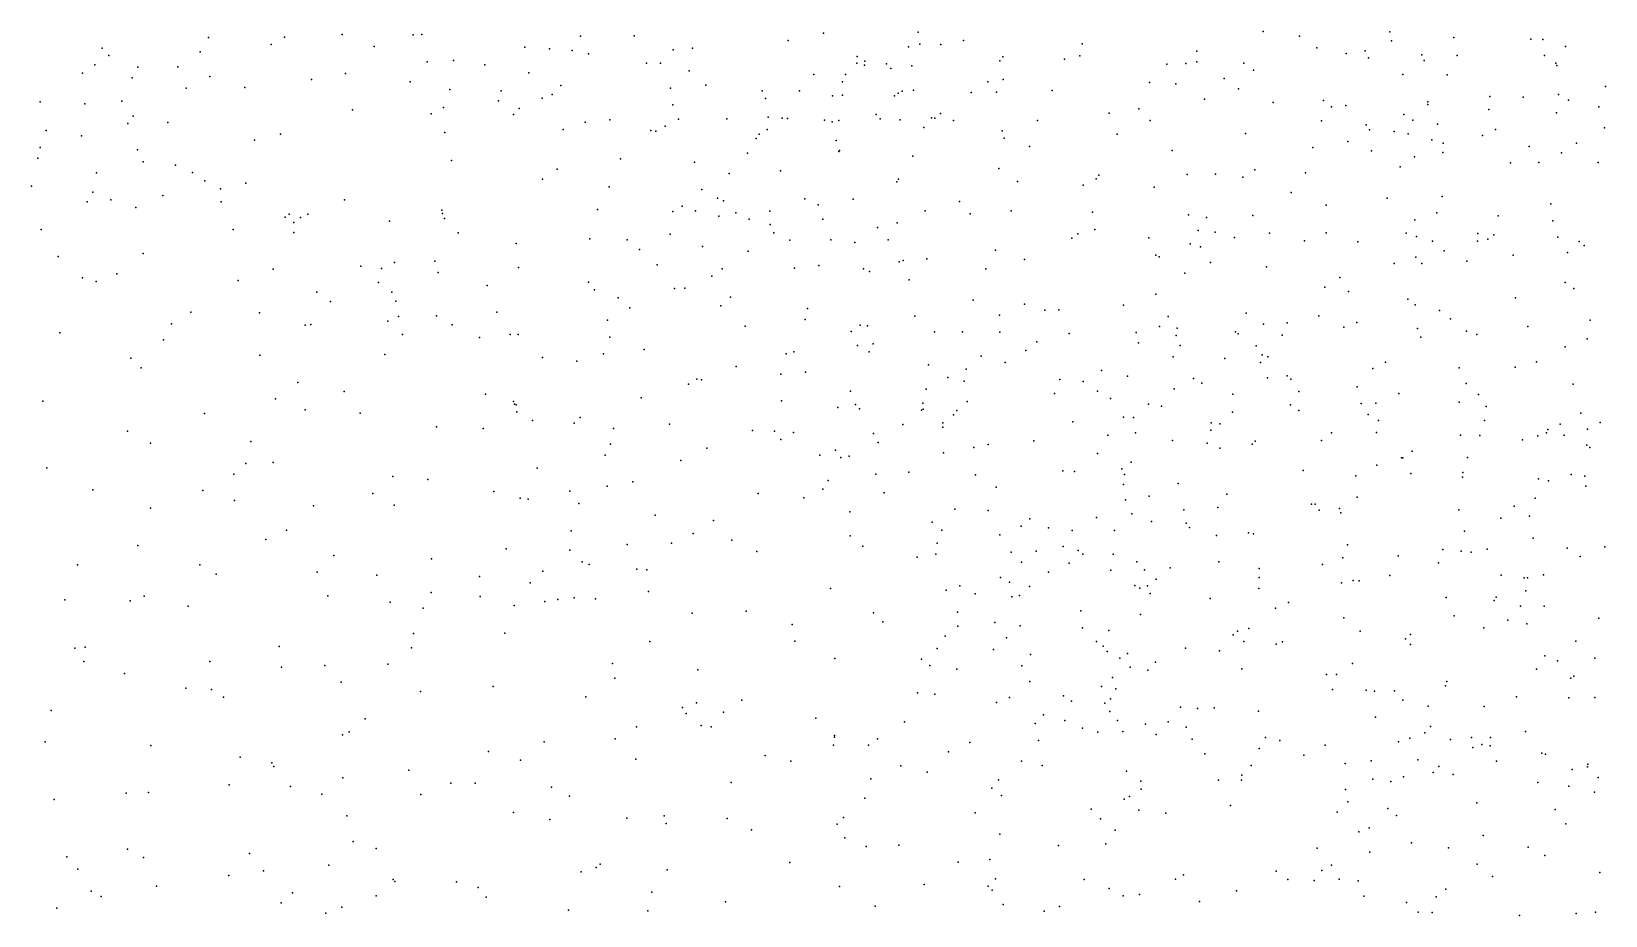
# Model space of a CAD drawing. Header units: metres. Extents: x -23.9 to 23.9, y -28.5 to 28.5.
# Drawn here: x -4.486 to -2.993, y 0.851 to 1.689 of the extents above; entities that cross this region are included whole.
import ezdxf

# ---------------------------------------------------------------- set-up
doc = ezdxf.new("R2010")
doc.units = ezdxf.units.M

msp = doc.modelspace()

# ---------------------------------------------------------------- linework, layer by layer
for p in [(-4.1909, 1.6862, 28.6001), (-4.1156, 1.6862, 12.9659), (-3.7348, 1.6877, 14.114), (-3.645, 1.6885, -5.9666), (-3.3178, 1.6892, -6.3121), (-3.1977, 1.6889, 23.6036), (-4.4185, 1.6733, 28.4415), (-4.3178, 1.6834, 28.5852), (-4.2584, 1.677, 29.0047), (-4.2457, 1.6839, 13.9162), (-4.1605, 1.6748, 29.0971), (-4.1237, 1.6861, 27.7822), (-4.0179, 1.6744, 13.9861), (-3.9944, 1.6727, 1.2458), (-3.973, 1.6713, 27.9048), (-3.965, 1.6847, 12.9434), (-3.9141, 1.6852, 8.8981), (-3.8772, 1.6719, 14.8256), (-3.8588, 1.6734, 13.9895), (-3.7681, 1.6805, 28.5709), (-3.6542, 1.6745, -6.1465), (-3.6434, 1.6772, 23.2981), (-3.6234, 1.6769, 28.8572), (-3.6019, 1.6806, -5.8312), (-3.4893, 1.6776, 27.7306), (-3.2834, 1.6848, 26.0781), (-3.267, 1.6736, -5.6959), (-3.1961, 1.6804, 25.2898), (-3.1371, 1.6835, -5.7984), (-3.0642, 1.682, -6.1462), (-3.0528, 1.6816, -5.9108), (-3.0311, 1.6751, 15.3662), (-4.4254, 1.6576, 23.0884), (-4.4123, 1.6665, 27.148), (-4.3255, 1.6699, 13.8276), (-4.1104, 1.6603, 13.9583), (-4.0854, 1.6617, 27.5181), (-4.0558, 1.6575, 27.3834), (-3.9574, 1.668, 24.2306), (-3.9024, 1.6592, 29.1366), (-3.8891, 1.659, 14.7067), (-3.7031, 1.6591, 27.9024), (-3.7026, 1.6656, 24.0719), (-3.6957, 1.6573, -6.0673), (-3.6954, 1.6612, 28.9985), (-3.675, 1.6586, 28.7789), (-3.6509, 1.6565, 15.2019), (-3.5676, 1.6613, 13.1515), (-3.5645, 1.6652, -6.2722), (-3.5061, 1.663, -6.3283), (-3.4916, 1.6661, 27.4758), (-3.4093, 1.6582, 27.5781), (-3.3912, 1.6587, 23.6833), (-3.3808, 1.6705, 11.5527), (-3.3806, 1.6603, -6.3599), (-3.3362, 1.659, 25.0165), (-3.2391, 1.6683, 11.8001), (-3.2212, 1.671, 26.1723), (-3.218, 1.6641, 25.1956), (-3.1675, 1.6672, -5.7249), (-3.1651, 1.6617, -6.3123), (-3.1339, 1.6663, 25.6868), (-3.0511, 1.6665, 12.0514), (-3.0404, 1.6591, 25.1949), (-3.0396, 1.6569, 23.5872), (-4.4371, 1.6498, 13.6008), (-4.3901, 1.6453, 13.6973), (-4.3847, 1.6553, 28.537), (-4.3469, 1.6557, 13.1577), (-4.3164, 1.6466, 28.8354), (-4.22, 1.6438, 28.841), (-4.1879, 1.6494, 27.3016), (-4.0139, 1.65, 28.5842), (-3.8621, 1.6519, 14.5066), (-3.7437, 1.6485, 15.1068), (-3.7167, 1.6416, 28.8978), (-3.7138, 1.6483, -5.9846), (-3.6708, 1.6542, 23.9849), (-3.5788, 1.6416, 27.5363), (-3.5644, 1.6436, -5.7042), (-3.3547, 1.6447, 11.6346), (-3.3271, 1.6524, 27.5554), (-3.1856, 1.6484, 27.7782), (-3.1434, 1.648, 25.1326), (-4.3389, 1.6353, 28.7526), (-4.2833, 1.6361, 24.2492), (-4.1265, 1.6413, 21.8417), (-4.089, 1.6343, 28.6537), (-4.0401, 1.6329, 29.0537), (-3.9919, 1.6296, 27.4735), (-3.9838, 1.6381, 27.8011), (-3.8798, 1.6356, 14.6148), (-3.8463, 1.6382, 14.9143), (-3.7928, 1.6328, 29.017), (-3.7573, 1.6328, 28.7494), (-3.7261, 1.6283, -5.9054), (-3.7167, 1.6289, 13.0719), (-3.6674, 1.6281, -5.776), (-3.6639, 1.6306, 16.9061), (-3.66, 1.6325, 27.8134), (-3.6492, 1.6336, -6.2647), (-3.5947, 1.6312, 27.6818), (-3.5708, 1.6318, 27.448), (-3.5178, 1.6333, 15.301), (-3.4257, 1.6407, -5.6473), (-3.4005, 1.6397, 11.1746), (-3.3412, 1.6348, 25.1037), (-3.1029, 1.6274, -5.699), (-3.0714, 1.6268, 13.1993), (-3.038, 1.6294, 25.1119), (-2.9933, 1.6369, -6.1634), (-4.4772, 1.6224, 27.0868), (-4.4349, 1.6205, 28.8569), (-4.3999, 1.623, 24.2976), (-4.1812, 1.6148, -21.113), (-4.0948, 1.6171, 28.9722), (-4.0429, 1.6233, 24.2363), (-4.0233, 1.6163, 13.0181), (-4.0014, 1.626, 27.6836), (-3.8776, 1.6195, 29.0158), (-3.7897, 1.6255, 14.3443), (-3.4638, 1.6117, -6.4123), (-3.4357, 1.6159, 15.3319), (-3.3734, 1.6249, 11.0932), (-3.3083, 1.622, -5.6132), (-3.2607, 1.6239, 26.0139), (-3.253, 1.6177, 25.0797), (-3.2394, 1.619, 10.8751), (-3.1618, 1.6199, 25.7866), (-3.1617, 1.6225, -5.6576), (-3.1039, 1.6153, -6.3449), (-3.0397, 1.612, 8.0747), (-3.0285, 1.6241, -6.2562), (-2.9995, 1.6178, 12.1104), (-4.3941, 1.6018, 13.5248), (-4.389, 1.609, 24.1715), (-4.3563, 1.6029, 27.2236), (-4.1066, 1.6111, 13.0429), (-4.0285, 1.6105, 28.7148), (-3.9605, 1.6032, 28.985), (-3.9371, 1.6054, 28.7091), (-3.8848, 1.5994, 27.4675), (-3.8721, 1.6061, 28.7678), (-3.8263, 1.6064, 13.0461), (-3.7872, 1.6078, 15.0359), (-3.7737, 1.6071, 27.4877), (-3.7688, 1.6068, -5.963), (-3.7337, 1.605, -6.1932), (-3.7263, 1.6035, -5.8167), (-3.72, 1.6048, 24.137), (-3.6848, 1.6106, 27.7126), (-3.6809, 1.6063, 27.5873), (-3.662, 1.6055, 27.4517), (-3.6395, 1.5982, 17.8685), (-3.6322, 1.6073, 13.1608), (-3.6291, 1.6071, -5.6898), (-3.6239, 1.6114, 15.2243), (-3.6114, 1.6048, 23.9016), (-3.5319, 1.6048, 23.7987), (-3.4249, 1.6049, 13.2334), (-3.2627, 1.6046, -6.4283), (-3.2203, 1.6006, 27.6505), (-3.1846, 1.6106, 13.1942), (-3.176, 1.6052, -6.4015), (-3.1527, 1.6012, 11.883), (-2.9942, 1.5978, -5.7642), (-4.4716, 1.5954, -6.3456), (-4.438, 1.5904, 2.7959), (-4.274, 1.5863, 13.7564), (-4.2493, 1.5919, 27.3), (-4.0936, 1.5933, 2.3892), (-3.9813, 1.5963, 28.9023), (-3.8983, 1.5954, 28.8577), (-3.8936, 1.5946, 24.2795), (-3.7986, 1.5878, 24.3113), (-3.7955, 1.5918, 27.6015), (-3.7882, 1.5963, -6.0421), (-3.7226, 1.5858, 14.2564), (-3.5654, 1.5949, -6.3909), (-3.5634, 1.588, -5.6241), (-3.4563, 1.5918, 23.7385), (-3.3347, 1.5924, 26.1129), (-3.2377, 1.5849, 25.2835), (-3.2171, 1.5958, 25.3801), (-3.1936, 1.5944, -13.0741), (-3.1803, 1.5921, 23.6092), (-3.1579, 1.5864, 25.6497), (-3.1471, 1.5833, 25.0086), (-3.1098, 1.5907, 27.8541), (-3.0977, 1.5963, 10.76), (-3.0209, 1.5832, 10.7145), (-4.4795, 1.5691, -6.128), (-4.4773, 1.5792, 28.7942), (-4.385, 1.577, -6.2753), (-4.0872, 1.5669, 13.8424), (-3.9272, 1.5684, 1.6153), (-3.8067, 1.5737, -6.1064), (-3.7202, 1.5753, -6.2855), (-3.7194, 1.5763, 13.144), (-3.6499, 1.571, 15.8736), (-3.5394, 1.5802, 13.264), (-3.404, 1.5763, 27.517), (-3.2709, 1.5793, 15.367), (-3.2151, 1.576, 26.2263), (-3.1745, 1.5705, 25.5559), (-3.1476, 1.5744, -5.5975), (-3.0656, 1.58, -5.6545), (-3.0351, 1.574, 26.2462), (-4.4239, 1.5553, -6.5276), (-4.3796, 1.5655, -6.1925), (-4.3489, 1.5626, -6.3744), (-4.3329, 1.5556, 24.2978), (-3.9872, 1.5588, 13.8516), (-3.8569, 1.5654, 13.8462), (-3.8241, 1.5545, -5.9074), (-3.7753, 1.557, 13.8651), (-3.5686, 1.5592, 27.3883), (-3.4736, 1.5529, -6.4869), (-3.39, 1.5536, 25.1601), (-3.3629, 1.5539, 24.9218), (-3.3258, 1.558, 23.6609), (-3.2776, 1.5553, -5.5337), (-3.188, 1.5608, 15.3722), (-3.0834, 1.5648, 11.9403), (-3.0566, 1.565, -6.3864), (-3.0004, 1.5651, 13.2645), (-4.4855, 1.5424, -6.5845), (-4.3212, 1.5475, 13.4437), (-4.3064, 1.5401, -6.1982), (-4.2823, 1.5453, -6.3221), (-4.0009, 1.5493, 24.2675), (-3.9379, 1.5419, 27.4136), (-3.8501, 1.5394, -6.0444), (-3.6652, 1.5465, 14.1217), (-3.6637, 1.5491, 13.2491), (-3.5507, 1.547, -5.5606), (-3.4884, 1.5434, 13.3233), (-3.4763, 1.5495, -5.5362), (-3.4213, 1.5415, 11.4528), (-3.337, 1.5512, -6.5051), (-4.4328, 1.5278, -16.7394), (-4.4273, 1.5367, -6.0543), (-4.4102, 1.5297, 24.3399), (-4.3865, 1.5222, -6.5891), (-4.361, 1.5336, -6.1034), (-4.3057, 1.5276, -6.493), (-4.1887, 1.5295, 27.347), (-3.8685, 1.5237, 14.754), (-3.8351, 1.5313, -6.1771), (-3.8296, 1.5287, 14.4556), (-3.7524, 1.5304, -5.6983), (-3.7396, 1.5249, 15.0867), (-3.7066, 1.5303, 27.349), (-3.6058, 1.5279, -6.4583), (-3.2913, 1.5365, -14.5181), (-3.2582, 1.5246, 25.9505), (-3.2003, 1.5311, 25.8152), (-3.1483, 1.5327, -6.4813), (-3.0451, 1.5257, 23.6014), (-4.2451, 1.513, -6.4355), (-4.2413, 1.5161, 13.6203), (-4.2367, 1.5081, -6.2056), (-4.2305, 1.5129, -6.3663), (-4.2236, 1.5161, 13.3035), (-4.146, 1.5092, 13.2452), (-4.0966, 1.5198, 13.1755), (-4.0959, 1.5166, 24.269), (-4.0941, 1.512, 27.3806), (-3.9489, 1.5205, 13.1442), (-3.8774, 1.5184, 10.0227), (-3.8559, 1.519, 14.8456), (-3.8339, 1.5141, -5.8127), (-3.8178, 1.5173, 14.9507), (-3.8051, 1.5114, 13.7421), (-3.7855, 1.5188, 13.2028), (-3.7354, 1.5113, 14.2944), (-3.6649, 1.5078, 13.9689), (-3.6382, 1.5191, 22.3391), (-3.5957, 1.5164, 13.39), (-3.5568, 1.5191, 15.2569), (-3.4798, 1.5178, 24.9836), (-3.3886, 1.5155, 11.5795), (-3.3717, 1.5129, 11.057), (-3.3278, 1.5148, -5.4881), (-3.174, 1.5105, 13.2691), (-3.1533, 1.5174, 11.8935), (-3.095, 1.5145, 9.428), (-3.0432, 1.5096, 27.8908), (-4.4763, 1.5016, 27.1515), (-4.2942, 1.5014, -6.0875), (-4.2369, 1.4987, 13.4895), (-4.0811, 1.4983, 13.7144), (-3.9562, 1.4927, 22.5682), (-3.8801, 1.4971, -5.9496), (-3.7852, 1.5061, 14.3686), (-3.7816, 1.4983, 24.3544), (-3.6834, 1.5035, 13.4025), (-3.4991, 1.4931, -5.4919), (-3.4937, 1.4973, 24.8994), (-3.4773, 1.5015, 25.1006), (-3.4262, 1.4934, -6.5447), (-3.3794, 1.5006, 5.3086), (-3.3635, 1.499, 27.4531), (-3.3451, 1.4938, 15.3418), (-3.3119, 1.4979, 15.3335), (-3.2582, 1.4984, 10.8832), (-3.1824, 1.4979, -5.5014), (-3.1724, 1.4948, 23.626), (-3.1142, 1.4977, 17.1507), (-3.105, 1.4924, 10.7586), (-3.0992, 1.4963, 15.3487), (-3.0384, 1.4943, -5.5665), (-4.3797, 1.4787, 27.2474), (-4.026, 1.4882, 13.2402), (-3.9208, 1.4916, 13.2203), (-3.9091, 1.4826, 24.1225), (-3.8493, 1.4852, 14.574), (-3.8062, 1.4809, 13.6557), (-3.7666, 1.4913, -6.3557), (-3.7277, 1.4915, 13.7904), (-3.705, 1.4892, -6.4194), (-3.6734, 1.4915, -5.5774), (-3.5717, 1.4819, 14.072), (-3.3872, 1.4877, 13.3308), (-3.3772, 1.4851, 26.2508), (-3.2788, 1.4908, 25.3582), (-3.228, 1.4897, -6.5409), (-3.1573, 1.4903, 26.2676), (-3.1463, 1.4813, 27.6779), (-3.1147, 1.4904, -5.5258), (-3.0293, 1.4797, 26.2976), (-3.0183, 1.4902, -19.2132), (-3.0136, 1.4862, -23.3238), (-4.4601, 1.4757, 24.412), (-4.2564, 1.4639, -6.0377), (-4.1732, 1.4667, -6.4098), (-4.1538, 1.4644, -6.3025), (-4.1414, 1.4701, 13.4128), (-4.1032, 1.4714, 13.3133), (-4.0239, 1.4655, 13.6405), (-3.8923, 1.4678, 27.3942), (-3.8307, 1.4642, 13.3439), (-3.7621, 1.4648, -5.6393), (-3.7391, 1.4672, 13.5203), (-3.6968, 1.4643, 13.7049), (-3.6628, 1.4708, 14.208), (-3.6591, 1.4719, 13.8666), (-3.6366, 1.4736, 13.5863), (-3.5808, 1.464, 27.3732), (-3.5442, 1.473, 23.8524), (-3.4196, 1.4771, 11.2406), (-3.4165, 1.4755, -5.4675), (-3.3677, 1.47, 23.708), (-3.3147, 1.4661, 25.9722), (-3.1938, 1.4693, 15.35), (-3.1732, 1.4751, 27.5505), (-3.1675, 1.4693, 15.6614), (-3.1249, 1.4714, -6.519), (-3.081, 1.4772, 27.8072), (-4.4371, 1.4557, -5.916), (-4.4243, 1.4522, 16.915), (-4.4046, 1.4595, -6.703), (-4.2897, 1.453, -6.6451), (-4.1564, 1.4512, -6.1997), (-4.1, 1.4606, 13.5545), (-4.0534, 1.4482, 13.4527), (-3.9575, 1.4515, 13.3285), (-3.8406, 1.4571, -6.2936), (-3.691, 1.4616, 24.1837), (-3.6533, 1.4538, -6.4965), (-3.3921, 1.4602, 11.1326), (-3.2451, 1.456, 25.4993), (-3.0316, 1.4513, 25.0129), (-4.2149, 1.4419, 11.3715), (-4.2021, 1.4333, -6.578), (-4.144, 1.442, 24.3214), (-4.14, 1.4335, -6.4725), (-3.9518, 1.4442, 13.5451), (-3.9292, 1.4365, -6.0293), (-3.876, 1.4454, -5.7943), (-3.866, 1.4459, 13.4745), (-3.8229, 1.4373, 14.8565), (-3.5927, 1.4343, 23.9434), (-3.4195, 1.4402, 27.389), (-3.2595, 1.4469, 13.3464), (-3.2369, 1.4426, 25.6199), (-3.1807, 1.4355, -5.4585), (-3.0785, 1.4366, 5.0273), (-3.0233, 1.4455, 15.3165), (-4.3344, 1.423, -6.713), (-4.2694, 1.4224, 24.3553), (-4.1375, 1.4191, 27.3799), (-4.1014, 1.4197, -6.3692), (-4.0442, 1.423, 27.3964), (-3.9184, 1.4272, -5.8773), (-3.832, 1.4291, -5.6832), (-3.7498, 1.4265, -6.4373), (-3.6482, 1.4192, 24.071), (-3.5678, 1.4203, 13.6152), (-3.5442, 1.4305, 13.5308), (-3.5247, 1.425, 14.0183), (-3.5116, 1.4252, -5.4489), (-3.4503, 1.4297, 26.1007), (-3.4078, 1.4189, -5.4268), (-3.3339, 1.4222, 13.3974), (-3.265, 1.4196, 25.7641), (-3.1736, 1.4301, 27.4563), (-3.1508, 1.4248, 13.3748), (-4.4585, 1.4034, 27.1902), (-4.3528, 1.4119, -5.8955), (-4.2262, 1.4108, 8.1585), (-4.2208, 1.4115, -5.991), (-4.1478, 1.4146, -6.1051), (-4.0867, 1.411, -6.2845), (-3.9394, 1.4155, 24.3649), (-3.809, 1.4097, 14.5125), (-3.7521, 1.4161, 27.3728), (-3.7085, 1.4048, 24.4181), (-3.7, 1.4108, -5.5322), (-3.6928, 1.4101, 15.0848), (-3.6294, 1.4043, 15.1561), (-3.6029, 1.4044, -5.4717), (-3.5674, 1.4042, 13.7218), (-3.5019, 1.4027, -6.5969), (-3.4383, 1.4037, 14.0694), (-3.4162, 1.4094, 11.4891), (-3.3994, 1.408, 25.2898), (-3.3442, 1.4044, 15.31), (-3.3174, 1.4116, 25.402), (-3.2952, 1.4128, 25.8507), (-3.2414, 1.4088, 24.9479), (-3.2292, 1.4132, 10.8667), (-3.1717, 1.4077, 24.9959), (-3.1404, 1.4168, -6.5642), (-3.125, 1.4052, 27.547), (-3.0671, 1.4094, -6.5389), (-3.0077, 1.4156, 27.8323), (-4.3605, 1.3969, 27.2728), (-4.1338, 1.402, -6.5356), (-4.0609, 1.3992, -6.1633), (-4.0317, 1.402, 24.3559), (-4.024, 1.402, -6.0943), (-3.9371, 1.3995, 16.5286), (-3.7023, 1.3915, 14.3191), (-3.6876, 1.3929, 24.3106), (-3.5324, 1.395, 25.1801), (-3.4361, 1.394, 24.7751), (-3.4002, 1.401, 26.0143), (-3.3964, 1.3915, -6.6201), (-3.3415, 1.4024, -5.4078), (-3.3244, 1.391, -6.6234), (-3.2999, 1.4014, 27.398), (-3.1684, 1.3994, 26.3293), (-3.1153, 1.4019, -5.4617), (-3.0316, 1.3903, 13.4538), (-3.0106, 1.3977, 10.7185), (-4.3912, 1.3795, -6.798), (-4.2689, 1.3824, -6.7291), (-4.1505, 1.383, -6.029), (-4.001, 1.3802, -6.0099), (-3.9686, 1.3765, -5.9282), (-3.9432, 1.3836, -6.1734), (-3.9046, 1.3877, -5.7655), (-3.7699, 1.3837, 8.4713), (-3.7629, 1.3854, 14.9575), (-3.6914, 1.3855, -6.5187), (-3.635, 1.3731, 24.532), (-3.5851, 1.3812, 24.9263), (-3.5625, 1.3755, 24.795), (-3.5427, 1.3866, 13.8298), (-3.4032, 1.3807, 23.7709), (-3.3541, 1.3791, 11.0526), (-3.3204, 1.3752, 23.7221), (-3.3187, 1.3827, 26.3499), (-3.3133, 1.3808, 11.703), (-3.2019, 1.3757, 15.317), (-3.0587, 1.3759, 25.0732), (-4.3814, 1.3702, -5.8321), (-3.8546, 1.3595, 24.4499), (-3.8502, 1.359, -6.3835), (-3.8175, 1.3717, 14.6455), (-3.775, 1.3642, 24.5035), (-3.7517, 1.3663, 14.4171), (-3.6167, 1.3612, 27.3427), (-3.5993, 1.3689, 24.0028), (-3.5107, 1.3593, 24.712), (-3.471, 1.3677, 13.9475), (-3.4465, 1.3623, 23.6593), (-3.3838, 1.3603, 25.364), (-3.3138, 1.3609, 14.0846), (-3.2952, 1.3628, 25.6843), (-3.2916, 1.3594, 13.4879), (-3.2139, 1.3698, 13.4476), (-3.1322, 1.3704, 11.8867), (-3.0788, 1.3708, 27.652), (-4.2331, 1.3565, 24.3983), (-4.1892, 1.3477, -6.6914), (-4.0551, 1.3454, -6.4842), (-3.8625, 1.3548, 27.4092), (-3.7091, 1.3483, 24.5954), (-3.6372, 1.3501, 24.1275), (-3.6013, 1.3575, 25.1011), (-3.5158, 1.3461, 25.2499), (-3.4886, 1.3572, 14.1493), (-3.4749, 1.3481, 26.0819), (-3.4022, 1.3505, 13.5854), (-3.3761, 1.3556, 27.3706), (-3.3465, 1.3452, 14.0078), (-3.2839, 1.348, -5.3876), (-3.2287, 1.3522, 23.6992), (-3.1891, 1.346, -5.4001), (-3.1255, 1.3554, 23.6737), (-3.1136, 1.345, 14.0434), (-3.0241, 1.3547, 15.2779), (-4.4747, 1.3386, -5.7862), (-4.2541, 1.3409, 27.3411), (-4.226, 1.3304, -5.8894), (-4.0287, 1.3385, 27.4044), (-4.0276, 1.3359, -5.9192), (-4.026, 1.3351, 24.414), (-4.0253, 1.3287, 9.4707), (-3.9076, 1.342, -6.3194), (-3.7744, 1.3389, -5.5435), (-3.7211, 1.3326, 27.3844), (-3.7043, 1.3356, -5.4905), (-3.7006, 1.3313, 15.0117), (-3.6418, 1.3301, 24.2543), (-3.6406, 1.3368, 24.6765), (-3.6403, 1.3311, 24.795), (-3.6083, 1.3298, 14.2603), (-3.5984, 1.3383, -5.4329), (-3.4626, 1.3411, 26.1751), (-3.4266, 1.3358, 13.703), (-3.4143, 1.3338, 13.8703), (-3.3469, 1.3282, 25.5007), (-3.292, 1.3351, 11.8086), (-3.284, 1.3298, 10.9579), (-3.225, 1.3364, 27.372), (-3.2112, 1.3367, 14.0577), (-3.1322, 1.3378, 27.4413), (-3.1063, 1.3337, 10.7922), (-4.3214, 1.3269, 24.4675), (-4.174, 1.3274, -5.9385), (-4.1014, 1.3143, -6.6338), (-4.0105, 1.3202, -6.3711), (-3.9709, 1.3177, 11.7202), (-3.9654, 1.3233, -5.8289), (-3.8807, 1.3168, -5.659), (-3.6595, 1.3166, 14.3271), (-3.6216, 1.318, 23.9955), (-3.6214, 1.314, 24.3696), (-3.6113, 1.3257, -6.5931), (-3.4983, 1.3192, 15.1988), (-3.4504, 1.3236, 23.8514), (-3.4407, 1.3233, 11.3049), (-3.3673, 1.318, -6.6547), (-3.3588, 1.3173, 13.6563), (-3.2183, 1.3261, -13.5517), (-3.2085, 1.3204, 26.3893), (-3.1079, 1.3202, 15.2713), (-3.0362, 1.3169, -6.5736), (-3.0167, 1.3274, 13.6255), (-2.9983, 1.3185, 27.6884), (-4.3944, 1.3101, -5.7834), (-4.3728, 1.299, -6.8505), (-4.2775, 1.3003, -6.8085), (-4.0573, 1.3127, 16.8736), (-3.9337, 1.3127, -5.7491), (-3.802, 1.311, -6.4745), (-3.781, 1.3102, 24.5714), (-3.7751, 1.3024, 14.7135), (-3.7631, 1.3089, 14.8274), (-3.6872, 1.3079, 25.2062), (-3.6828, 1.2995, 9.4902), (-3.5352, 1.3011, 27.3845), (-3.465, 1.3063, 25.3517), (-3.4388, 1.3085, -5.3764), (-3.4039, 1.3013, 25.9563), (-3.3708, 1.299, 25.7885), (-3.3676, 1.3111, 11.7529), (-3.3253, 1.3007, 24.9506), (-3.2624, 1.3015, -6.6525), (-3.2531, 1.3088, 13.6182), (-3.2103, 1.309, 10.8815), (-3.1307, 1.3064, 13.6356), (-3.1126, 1.3061, -6.6116), (-3.072, 1.302, 27.504), (-3.0574, 1.3059, 13.8394), (-3.0494, 1.3085, -5.4413), (-3.048, 1.3117, 26.432), (-3.0324, 1.3065, 13.7584), (-3.0103, 1.3121, 25.131), (-3.9416, 1.2875, -15.5659), (-3.9366, 1.298, 24.4858), (-3.8454, 1.294, -5.5968), (-3.7382, 1.2875, 14.5189), (-3.7233, 1.2923, 24.701), (-3.7181, 1.2853, -6.5472), (-3.7103, 1.2866, 25.0894), (-3.621, 1.2898, 25.2652), (-3.592, 1.2949, 15.1012), (-3.5787, 1.2977, 24.5488), (-3.4749, 1.2892, 11.5831), (-3.359, 1.2941, -5.3621), (-3.3282, 1.2979, 13.7774), (-3.1867, 1.2851, -6.6469), (-3.1855, 1.285, 15.258), (-3.1767, 1.2912, 13.724), (-3.1243, 1.2854, 25.112), (-3.0111, 1.2971, 14.1479), (-3.0083, 1.2946, -9.3102), (-4.4711, 1.2755, 27.1667), (-4.2936, 1.2696, 27.3087), (-4.2822, 1.2796, 18.2273), (-4.2564, 1.2806, -5.8232), (-4.0062, 1.275, -6.485), (-3.87, 1.2824, -6.431), (-3.6852, 1.2694, 14.9552), (-3.6538, 1.2714, -27.0309), (-3.5907, 1.2688, 24.1966), (-3.5078, 1.2726, 11.4611), (-3.4967, 1.2719, -6.6557), (-3.4518, 1.2746, 11.6979), (-3.4494, 1.269, 26.2481), (-3.4431, 1.2807, 27.4266), (-3.28, 1.2728, -5.3614), (-3.2102, 1.2781, -5.3715), (-3.178, 1.27, 11.9519), (-3.1285, 1.2709, 8.872), (-3.026, 1.269, 10.7679), (-4.4272, 1.2546, 11.7031), (-4.3231, 1.2539, -26.5793), (-4.143, 1.2672, 27.3718), (-4.1096, 1.2643, -6.695), (-3.9752, 1.2535, -6.4211), (-3.9399, 1.258, -6.3454), (-3.9155, 1.2623, 27.4293), (-3.7352, 1.2553, 24.9461), (-3.7301, 1.2636, 24.7994), (-3.5709, 1.2573, -5.3906), (-3.4504, 1.2596, 24.8365), (-3.3985, 1.2607, 25.7148), (-3.2299, 1.2679, -24.4178), (-3.129, 1.2665, -5.3932), (-3.0567, 1.2652, -9.2546), (-3.0475, 1.2631, -9.0883), (-3.013, 1.2676, -9.0189), (-3.0121, 1.2582, -9.4232), (-4.2931, 1.2446, 10.8812), (-4.218, 1.2394, 24.5477), (-4.1619, 1.2511, -6.7607), (-4.1418, 1.24, -5.8833), (-4.0472, 1.253, -6.6203), (-4.0221, 1.2468, 24.5333), (-4.0145, 1.2458, -5.8161), (-3.9666, 1.2418, -5.7489), (-3.7966, 1.2511, 24.6765), (-3.7532, 1.247, 25.2712), (-3.677, 1.2519, 14.4366), (-3.4485, 1.2451, 25.5781), (-3.4258, 1.2485, -6.6723), (-3.3522, 1.2504, 16.002), (-3.2719, 1.2409, 25.0579), (-3.2687, 1.2411, 12.9726), (-3.2288, 1.2476, 26.4689), (-3.08, 1.2392, -9.1471), (-3.06, 1.2467, 11.9984), (-4.3728, 1.2372, 24.5442), (-3.8943, 1.2307, 25.2215), (-3.8389, 1.2256, 25.089), (-3.7097, 1.2338, 14.8336), (-3.6315, 1.2239, 27.4909), (-3.6103, 1.2363, 15.0243), (-3.5785, 1.235, 24.286), (-3.5389, 1.2271, 11.3626), (-3.4759, 1.2283, 23.9722), (-3.4422, 1.2318, 15.1591), (-3.4237, 1.2247, 11.1462), (-3.3931, 1.2357, 12.5059), (-3.3609, 1.2378, 11.8788), (-3.2648, 1.2354, 15.2152), (-3.2454, 1.2369, 23.7876), (-3.2443, 1.2329, 10.9563), (-3.1323, 1.2358, 26.523), (-3.0924, 1.2276, 15.2044), (-3.0653, 1.2295, -9.3873), (-4.2437, 1.2163, -5.7859), (-3.974, 1.2156, 25.1883), (-3.8581, 1.2132, -5.5677), (-3.7095, 1.2111, -5.4444), (-3.6226, 1.2163, -14.234), (-3.5675, 1.2121, 11.5193), (-3.5474, 1.2201, 11.6138), (-3.5213, 1.2186, 15.0956), (-3.4989, 1.2161, 23.1907), (-3.4587, 1.2162, 11.8101), (-3.3908, 1.223, 26.3539), (-3.3878, 1.2188, 24.9557), (-3.3622, 1.2113, 15.1781), (-3.3316, 1.214, -5.3358), (-3.327, 1.2128, -6.6899), (-3.127, 1.2155, 23.7722), (-3.062, 1.2087, -8.984), (-4.3847, 1.2018, -6.9187), (-4.2632, 1.2074, -6.8668), (-4.0355, 1.1986, 24.6176), (-3.975, 1.1974, -6.5268), (-3.9207, 1.2027, -5.655), (-3.8788, 1.2042, -6.5048), (-3.8215, 1.207, 24.7956), (-3.7979, 1.1963, -5.504), (-3.6974, 1.2013, 14.6512), (-3.6269, 1.2041, 25.3851), (-3.5568, 1.1956, -27.5262), (-3.5331, 1.1964, 24.5065), (-3.5074, 1.2009, -6.6742), (-3.4932, 1.1971, -5.3484), (-3.2378, 1.2024, 27.3579), (-3.1474, 1.1979, 27.4182), (-3.1303, 1.1966, 14.1984), (-3.1208, 1.1955, -5.3761), (-3.1054, 1.1984, -9.3378), (-3.0298, 1.1994, 27.5152), (-2.994, 1.2007, -6.5871), (-4.442, 1.1834, -5.6948), (-4.3259, 1.1836, 27.2647), (-4.1988, 1.1922, 22.8363), (-4.1064, 1.1892, 25.1919), (-3.9636, 1.1863, 1.825), (-3.9568, 1.1837, 24.6869), (-3.9115, 1.1794, 24.7579), (-3.6459, 1.1909, 14.8922), (-3.6282, 1.1937, -6.6321), (-3.5469, 1.1859, 25.4748), (-3.5018, 1.1852, 24.1046), (-3.4889, 1.1935, 24.7868), (-3.4602, 1.1935, 25.7241), (-3.4377, 1.1862, 14.2709), (-3.4059, 1.1808, -6.6895), (-3.3599, 1.1865, -23.8205), (-3.3218, 1.1801, 11.0116), (-3.2615, 1.1838, 26.519), (-3.2422, 1.1902, 14.2017), (-3.1899, 1.1921, -5.3511), (-3.1516, 1.1854, 26.5876), (-3.0174, 1.1915, 25.2048), (-4.3103, 1.1748, 1.4852), (-4.2148, 1.1765, 24.6242), (-4.1581, 1.1738, -6.8048), (-4.0609, 1.1724, -5.8093), (-4.0126, 1.1664, 25.0732), (-4.0008, 1.1774, -5.7438), (-3.902, 1.1788, 24.9875), (-3.567, 1.1715, 14.4003), (-3.5582, 1.1671, 11.6997), (-3.5215, 1.1767, 11.2196), (-3.4623, 1.1783, 24.867), (-3.4305, 1.1788, 27.4889), (-3.4193, 1.1699, 15.0987), (-3.3216, 1.1715, 23.903), (-3.2437, 1.1664, 15.1545), (-3.2324, 1.1686, -6.6842), (-3.2268, 1.1682, 23.85), (-3.1977, 1.1734, 25.1472), (-3.0922, 1.1736, 12.04), (-3.0705, 1.1711, -6.635), (-3.0672, 1.1712, 26.6108), (-3.0521, 1.1741, -9.5158), (-4.454, 1.1504, 24.5038), (-4.392, 1.1493, 27.203), (-4.3786, 1.1539, 24.5621), (-4.2046, 1.1542, -5.7873), (-4.1067, 1.1573, 24.7116), (-4.06, 1.1535, -6.7124), (-3.9866, 1.1506, -6.6021), (-3.9709, 1.1521, 24.9386), (-3.9507, 1.1514, -21.1099), (-3.9005, 1.1582, 27.5043), (-3.728, 1.1612, 27.5717), (-3.6184, 1.1596, -5.3864), (-3.6053, 1.1636, 11.5731), (-3.5909, 1.1559, 11.3587), (-3.5562, 1.1531, 24.3816), (-3.5488, 1.1543, 14.9707), (-3.5394, 1.163, 24.2577), (-3.4396, 1.1638, 26.0807), (-3.4349, 1.1614, 25.852), (-3.4274, 1.1636, -5.3371), (-3.425, 1.1562, 25.9596), (-3.3682, 1.1517, 11.961), (-3.3221, 1.1611, 27.4588), (-3.1444, 1.1526, -9.2912), (-3.0988, 1.1497, 10.868), (-3.097, 1.153, -9.45), (-3.0688, 1.159, 15.1302), (-4.337, 1.1443, -5.7123), (-4.1456, 1.1482, -5.8276), (-4.1141, 1.1424, 25.0691), (-4.0279, 1.145, 27.4226), (-3.9987, 1.1488, 24.8413), (-3.8592, 1.1377, -6.5537), (-3.8081, 1.1396, 22.9025), (-3.6873, 1.138, -6.6078), (-3.6075, 1.1386, 14.5608), (-3.4907, 1.14, 11.8542), (-3.4341, 1.1365, 24.0671), (-3.3062, 1.1425, 14.2696), (-3.2937, 1.1478, 12.0022), (-3.1367, 1.1353, -9.0348), (-3.074, 1.1442, 14.2701), (-3.0514, 1.1444, 27.5754), (-3.7645, 1.1268, -6.5557), (-3.6784, 1.1296, 25.3808), (-3.6074, 1.1252, 14.6514), (-3.5722, 1.1288, 27.6166), (-3.5481, 1.1257, 11.7913), (-3.489, 1.1238, -5.3395), (-3.4641, 1.1212, 26.229), (-3.3422, 1.1205, 26.5194), (-3.3313, 1.123, -6.7005), (-3.2413, 1.1332, -5.3369), (-3.2259, 1.1206, 14.2841), (-3.1086, 1.1237, -8.9478), (-3.086, 1.1311, 23.862), (-3.0678, 1.1275, -8.8788), (-2.9995, 1.133, -14.4267), (-4.4444, 1.1046, -5.6664), (-4.4345, 1.1054, 27.1444), (-4.2507, 1.1061, -5.7353), (-4.1251, 1.1049, -6.8113), (-4.1232, 1.1183, 24.9118), (-4.0368, 1.1187, -5.7629), (-3.8992, 1.1108, -5.6052), (-3.7619, 1.1111, 27.6342), (-3.6194, 1.1158, 11.6251), (-3.5611, 1.1142, 14.854), (-3.4758, 1.1109, 24.1837), (-3.4694, 1.1063, 14.9689), (-3.3914, 1.1045, 15.0225), (-3.3464, 1.1171, 25.0643), (-3.3361, 1.1108, 27.5359), (-3.3055, 1.1084, 23.9811), (-3.2995, 1.1104, 15.0662), (-3.1829, 1.1132, 15.0886), (-3.1783, 1.1176, 27.5373), (-3.1781, 1.1079, -9.1462), (-3.0214, 1.1112, -6.6192), (-4.436, 1.0917, -6.9722), (-4.3163, 1.0917, 27.2329), (-4.1478, 1.0894, 8.9612), (-3.9347, 1.09, 3.0907), (-3.7239, 1.0947, -5.4374), (-3.6418, 1.094, 11.412), (-3.627, 1.1041, 10.9911), (-3.5735, 1.1031, -5.3638), (-3.5384, 1.0985, 14.5258), (-3.4657, 1.1013, 27.6191), (-3.4538, 1.0951, 24.9372), (-3.4464, 1.0994, 11.0475), (-3.4199, 1.0911, 26.3754), (-3.3592, 1.1021, 14.3423), (-3.2333, 1.0901, 10.9061), (-3.0508, 1.0972, 16.0452), (-3.0387, 1.0926, 27.6472), (-3.0034, 1.0951, -9.6464), (-4.3973, 1.0805, 9.1979), (-4.2484, 1.0864, -6.9061), (-4.2075, 1.0879, 24.7301), (-3.9325, 1.0759, -16.456), (-3.8538, 1.084, 27.6334), (-3.6337, 1.0882, 25.4401), (-3.6084, 1.0845, 11.7184), (-3.5465, 1.0877, 24.7325), (-3.4608, 1.0766, 25.7212), (-3.4439, 1.0864, 14.4344), (-3.4273, 1.0835, 26.053), (-3.3381, 1.085, 10.953), (-3.2577, 1.0796, 12.0655), (-3.2483, 1.0796, 26.7072), (-3.0586, 1.0846, -9.5964), (-3.0263, 1.0762, 14.9961), (-3.0234, 1.0778, 25.2445), (-4.3393, 1.0667, -6.9517), (-4.3149, 1.0652, 8.064), (-4.192, 1.0722, -5.7626), (-4.1167, 1.0635, 25.2537), (-4.0477, 1.0681, -6.7459), (-3.6456, 1.0622, 27.6969), (-3.629, 1.0609, -6.6466), (-3.539, 1.0729, 14.6966), (-3.4711, 1.0683, -6.695), (-3.4575, 1.0658, 7.9809), (-3.2521, 1.0652, 15.0109), (-3.2201, 1.0647, 27.5985), (-3.2122, 1.0637, -9.2247), (-3.1933, 1.0641, -9.0524), (-3.1451, 1.0687, -16.0758), (-3.1437, 1.0729, 23.947), (-4.4669, 1.0454, 2.7601), (-4.3036, 1.0579, -5.6948), (-3.96, 1.0582, -5.684), (-3.8684, 1.0482, 25.3096), (-3.8551, 1.0528, 17.9626), (-3.812, 1.0553, -6.5376), (-3.5706, 1.0529, 24.6024), (-3.5582, 1.0576, 24.4636), (-3.5071, 1.0594, 25.6149), (-3.4994, 1.0542, -5.3353), (-3.468, 1.0524, 14.8163), (-3.4627, 1.0563, 26.3089), (-3.3961, 1.0484, 25.0405), (-3.3802, 1.0474, -5.3227), (-3.3642, 1.0478, 24.0884), (-3.3223, 1.0448, 14.44), (-3.1855, 1.0552, 12.1055), (-3.1615, 1.0494, 14.9837), (-3.1083, 1.0493, -8.8624), (-3.0778, 1.0582, 14.4003), (-3.0281, 1.0575, 12.1197), (-3.0033, 1.0578, 10.86), (-4.1692, 1.0374, -6.8633), (-3.9118, 1.0299, -5.6212), (-3.8649, 1.0425, -5.5528), (-3.8507, 1.0313, -19.9358), (-3.8413, 1.0299, 16.1871), (-3.8296, 1.0438, 9.1377), (-3.7418, 1.0382, 2.2002), (-3.6579, 1.0347, 11.6592), (-3.534, 1.0331, -6.6767), (-3.526, 1.0413, 24.8234), (-3.5058, 1.036, 24.2885), (-3.4633, 1.0445, 11.9635), (-3.456, 1.0358, 14.7127), (-3.4293, 1.0324, 14.6153), (-3.4079, 1.0348, -6.6989), (-3.3907, 1.0297, 26.5191), (-3.2114, 1.0391, -9.3046), (-3.1593, 1.0301, -8.9353), (-4.4724, 1.0157, -6.9912), (-4.1905, 1.0224, 24.9106), (-4.1844, 1.0253, 25.003), (-3.9995, 1.0158, -6.6889), (-3.9322, 1.0185, -6.603), (-3.7243, 1.0218, -6.5863), (-3.7242, 1.0201, -5.4401), (-3.6835, 1.0184, 11.4664), (-3.5958, 1.015, 11.1687), (-3.5308, 1.017, 11.9069), (-3.489, 1.0286, 27.6942), (-3.4746, 1.025, 12.2367), (-3.4509, 1.0256, 26.1501), (-3.4192, 1.0225, 25.9542), (-3.3851, 1.0181, 14.7754), (-3.3157, 1.0198, -6.7), (-3.302, 1.0168, 14.8682), (-3.1895, 1.0157, -6.6836), (-3.1789, 1.0193, -9.4472), (-3.1647, 1.0242, -26.7389), (-3.1403, 1.018, 26.6802), (-3.1205, 1.0198, -9.5584), (-3.1024, 1.0197, 10.8584), (-3.0693, 1.0254, 14.885), (-4.3725, 1.0122, 24.5689), (-4.2876, 1.0013, 24.6858), (-4.0523, 1.0066, -5.7776), (-3.7901, 1.0027, 25.3463), (-3.7252, 1.0125, 27.7223), (-3.6921, 1.0126, 17.6138), (-3.6163, 1.0063, 11.7908), (-3.3733, 1.0044, 14.6917), (-3.3215, 1.0093, 26.5974), (-3.2793, 1.0029, -5.3321), (-3.259, 1.0126, 25.1562), (-3.1191, 1.0102, -6.6583), (-3.1107, 1.0133, 27.6824), (-3.1025, 1.0118, 14.5228), (-3.0536, 1.0048, 14.601), (-3.0503, 1.004, -9.663), (-4.2575, 0.9957, -6.9302), (-4.2559, 0.9923, 27.2957), (-4.1278, 0.9887, -5.7935), (-4.0218, 0.9984, 27.6009), (-3.9126, 0.9992, 8.1022), (-3.7655, 0.9972, 12.6989), (-3.6614, 0.9928, 11.2955), (-3.6365, 0.987, 25.4609), (-3.5469, 0.9972, 25.5707), (-3.5273, 0.9933, 11.0612), (-3.4474, 0.9879, 10.9863), (-3.3291, 0.9934, 25.11), (-3.2401, 0.9951, 14.7936), (-3.2154, 0.9976, 14.5396), (-3.1713, 0.9986, 14.8425), (-3.1567, 0.9865, -5.3573), (-3.1514, 0.9922, 14.6138), (-3.0966, 0.9975, 14.7572), (-3.0249, 0.9893, 12.1654), (-3.0103, 0.9921, 27.7297), (-3.01, 0.9946, 26.6177), (-4.298, 0.9749, -5.6868), (-4.2401, 0.9733, 24.777), (-4.1903, 0.9816, 25.1272), (-4.0878, 0.9765, -6.8086), (-4.0648, 0.9764, 24.1618), (-3.9925, 0.9728, -5.7313), (-3.8221, 0.9771, -5.5197), (-3.6898, 0.9806, 11.5808), (-3.575, 0.9716, 24.6438), (-3.5688, 0.9795, -5.3677), (-3.4337, 0.9784, 26.0404), (-3.4335, 0.9708, -5.3373), (-3.3603, 0.9792, -5.3281), (-3.3385, 0.9792, 22.103), (-3.3381, 0.9842, 10.9109), (-3.2398, 0.9704, -9.1493), (-3.214, 0.9802, -9.3943), (-3.1968, 0.9781, 23.9673), (-3.1848, 0.9825, 14.7122), (-3.1378, 0.9846, 25.2229), (-3.0576, 0.977, -8.7509), (-3.028, 0.9737, -20.7461), (-3.0004, 0.982, -8.7075), (-4.4639, 0.961, -5.6385), (-4.3957, 0.967, 27.0614), (-4.3747, 0.9675, -6.9761), (-4.2103, 0.9661, -5.7327), (-4.1165, 0.9656, 27.5368), (-3.9754, 0.9642, 27.6676), (-3.6956, 0.9624, 11.4005), (-3.566, 0.9647, 27.7533), (-3.4495, 0.9613, -6.6859), (-3.4447, 0.9638, 26.4904), (-3.3488, 0.9554, 24.0638), (-3.2377, 0.9587, -9.3239), (-3.1152, 0.9578, 23.932), (-3.0036, 0.968, 17.2553), (-4.1866, 0.9456, 27.4543), (-4.0284, 0.9486, 25.2816), (-3.9941, 0.9419, -6.6965), (-3.9211, 0.9434, -5.6525), (-3.8857, 0.9456, 25.3155), (-3.8259, 0.943, 10.7381), (-3.7156, 0.9438, 25.4067), (-3.5908, 0.9484, -6.6467), (-3.481, 0.9518, 25.6996), (-3.472, 0.9427, 24.9539), (-3.4357, 0.9508, 27.7268), (-3.41, 0.948, 24.1283), (-3.2476, 0.9491, 10.8627), (-3.1998, 0.9525, -9.4619), (-3.1916, 0.9457, 26.6497), (-3.041, 0.9514, 12.1584), (-3.8839, 0.9381, 27.7305), (-3.8029, 0.9322, -6.5182), (-3.7216, 0.9376, -5.4502), (-3.5675, 0.9281, 24.7429), (-3.4581, 0.932, 26.1399), (-3.2271, 0.9302, -6.6798), (-3.2175, 0.9341, -8.989), (-3.1092, 0.9269, -5.3813), (-3.0309, 0.9379, 10.8246), (-4.3944, 0.9139, 24.5527), (-4.1805, 0.9211, 12.0092), (-4.1588, 0.9145, -5.761), (-3.7144, 0.9246, -6.579), (-3.6941, 0.9164, 11.3107), (-3.6632, 0.9177, 11.7612), (-3.5119, 0.9174, 26.3061), (-3.4669, 0.919, 12.0154), (-3.2668, 0.9149, 22.4651), (-3.2168, 0.911, -5.3502), (-3.1773, 0.92, -9.5355), (-3.1422, 0.9152, 27.7386), (-3.0667, 0.9158, -9.687), (-4.4521, 0.9066, 27.034), (-4.3793, 0.906, 22.6566), (-4.2789, 0.9097, 27.2114), (-4.2037, 0.8987, 25.1223), (-3.9503, 0.8966, -5.7115), (-3.9463, 0.8996, -6.6339), (-3.7667, 0.9013, -5.4903), (-3.607, 0.9017, 27.7969), (-3.5771, 0.9042, 24.4946), (-3.253, 0.8988, -9.0757), (-3.115, 0.8997, -9.6312), (-3.0509, 0.9079, -8.715), (-4.4415, 0.8948, -6.9972), (-4.2985, 0.8891, -5.6822), (-4.2656, 0.8933, 3.2579), (-4.1425, 0.8853, 27.5704), (-4.1409, 0.8834, 25.2614), (-4.0827, 0.8828, -5.7846), (-3.9645, 0.8925, 27.7215), (-3.883, 0.8944, -5.6154), (-3.6391, 0.8805, 25.4838), (-3.5716, 0.8857, -5.3866), (-3.4875, 0.8853, 10.9791), (-3.4009, 0.8855, -6.6762), (-3.3935, 0.8897, -5.3476), (-3.3055, 0.8929, -5.3464), (-3.2945, 0.8853, -6.6758), (-3.2695, 0.8841, -21.1391), (-3.2623, 0.8936, -9.268), (-3.2459, 0.8854, 23.9944), (-3.2278, 0.884, 9.2227), (-3.1003, 0.8881, 25.2414), (-2.9986, 0.8918, -9.7456), (-4.4288, 0.8742, 24.4604), (-4.4194, 0.8691, 17.2575), (-4.3671, 0.8787, -6.9757), (-4.2381, 0.8726, -6.9235), (-4.1588, 0.8697, -6.8678), (-4.0621, 0.8776, -6.7869), (-4.0544, 0.8685, 27.6664), (-3.8974, 0.8731, -6.5851), (-3.7196, 0.8785, 11.4249), (-3.5785, 0.8787, 25.5633), (-3.5749, 0.875, 24.6662), (-3.4639, 0.8765, 25.7973), (-3.4505, 0.8697, 25.9217), (-3.4351, 0.8709, 24.1658), (-3.3431, 0.8745, 26.6123), (-3.2224, 0.8694, -27.746), (-3.1538, 0.8686, -5.3829), (-3.1448, 0.8759, 26.5916), (-4.4616, 0.8581, -5.6397), (-4.2488, 0.8629, 27.4039), (-4.2064, 0.8532, 24.8417), (-4.1912, 0.8588, -26.0473), (-3.9765, 0.8562, 16.8594), (-3.9012, 0.8554, 25.3346), (-3.8276, 0.864, -5.5567), (-3.6858, 0.8599, -6.5755), (-3.5642, 0.8615, 11.9334), (-3.5255, 0.855, 24.3217), (-3.5109, 0.8594, 26.2243), (-3.3781, 0.8643, 25.0715), (-3.1819, 0.8633, 12.1621), (-3.1709, 0.8542, -8.859), (-3.1575, 0.854, 23.9527), (-3.075, 0.851, 13.6943), (-3.0211, 0.8529, -6.5788), (-3.0027, 0.8542, 10.8125)]:
    msp.add_point(p)

doc.saveas('drawing.dxf')
